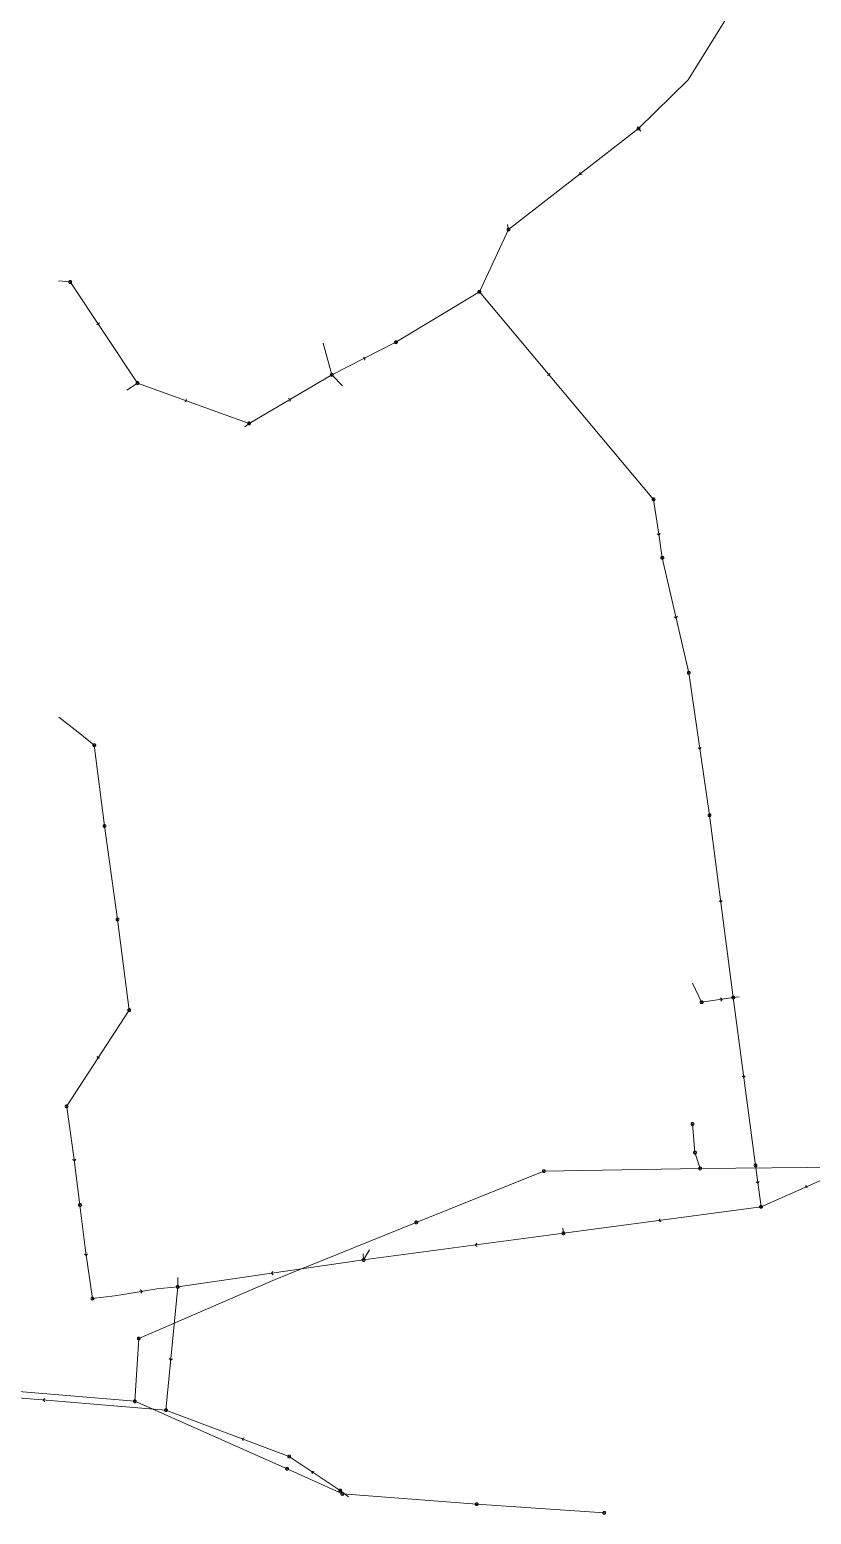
# Model space of a CAD drawing. Header units: metres. Extents: x 25504150 to 25508618, y 6694193 to 6702753.
# Drawn here: x 25507166 to 25507420.1, y 6698901.7 to 6699384.2 of the extents above; entities that cross this region are included whole.
import ezdxf

# ---------------------------------------------------------------- set-up
doc = ezdxf.new("R2010")
doc.units = ezdxf.units.M
for name, pattern in [('Paineviemariputket', [0]), ('Sewer_node', [0]), ('Viemariputket', [0]), ('Viemarivarusteet', [0])]:
    doc.linetypes.add(name, pattern=pattern)
for name, color, linetype, lineweight in [('Paineviemariputket', 7, 'Paineviemariputket', 0), ('Sewer_node', 7, 'Sewer_node', 0), ('Viemariputket', 7, 'Viemariputket', 0), ('Viemarivarusteet', 7, 'Viemarivarusteet', 0)]:
    doc.layers.add(name, color=color, linetype=linetype, lineweight=lineweight)

msp = doc.modelspace()

# ---------------------------------------------------------------- linework, layer by layer
at = {"layer": 'Paineviemariputket', "color": 1, "linetype": 'Continuous', "lineweight": 15}
msp.add_polyline3d([(25507363.88, 6699352.1, 48.2), (25507380, 6699367.97, 0), (25507402.26, 6699403.8, 0), (25507403.92, 6699433.16, 0), (25507397.81, 6699476.46, 0), (25507398.26, 6699480.4, 0), (25507389.92, 6699537.78, 0), (25507383.1, 6699572.03, 0), (25507397.74, 6699605.04, 0), (25507387.76, 6699652.3, 0), (25507392.82, 6699694.36, 0), (25507397.68, 6699734.84, 0), (25507402.36, 6699773.8, 0), (25507416.56, 6699787.21, 0), (25507502.89, 6699829.72, 0), (25507508.72, 6699877.76, 1.5)], dxfattribs=at)
at = {"layer": 'Sewer_node', "color": 46, "linetype": 'Continuous', "true_color": 0x7f5f00, "flags": 128}
for points, elevation in [([(25507364.34, 6699352.1), (25507364.33, 6699352.17), (25507364.32, 6699352.24), (25507364.29, 6699352.31), (25507364.25, 6699352.37), (25507364.21, 6699352.43), (25507364.15, 6699352.47), (25507364.09, 6699352.51), (25507364.02, 6699352.54), (25507363.95, 6699352.55), (25507363.88, 6699352.56), (25507363.81, 6699352.55), (25507363.74, 6699352.54), (25507363.67, 6699352.51), (25507363.61, 6699352.47), (25507363.55, 6699352.43), (25507363.51, 6699352.37), (25507363.47, 6699352.31), (25507363.44, 6699352.24), (25507363.43, 6699352.17), (25507363.42, 6699352.1), (25507363.43, 6699352.03), (25507363.44, 6699351.96), (25507363.47, 6699351.89), (25507363.51, 6699351.83), (25507363.55, 6699351.77), (25507363.61, 6699351.73), (25507363.67, 6699351.69), (25507363.74, 6699351.66), (25507363.81, 6699351.65), (25507363.88, 6699351.64), (25507363.95, 6699351.65), (25507364.02, 6699351.66), (25507364.09, 6699351.69), (25507364.15, 6699351.73), (25507364.21, 6699351.77), (25507364.25, 6699351.83), (25507364.29, 6699351.89), (25507364.32, 6699351.96), (25507364.33, 6699352.03)], 50.01), ([(25507322.07, 6699319.27), (25507322.06, 6699319.34), (25507322.05, 6699319.41), (25507322.02, 6699319.48), (25507321.98, 6699319.54), (25507321.94, 6699319.6), (25507321.88, 6699319.64), (25507321.82, 6699319.68), (25507321.75, 6699319.71), (25507321.68, 6699319.72), (25507321.61, 6699319.73), (25507321.54, 6699319.72), (25507321.47, 6699319.71), (25507321.4, 6699319.68), (25507321.34, 6699319.64), (25507321.28, 6699319.6), (25507321.24, 6699319.54), (25507321.2, 6699319.48), (25507321.17, 6699319.41), (25507321.16, 6699319.34), (25507321.15, 6699319.27), (25507321.16, 6699319.2), (25507321.17, 6699319.13), (25507321.2, 6699319.06), (25507321.24, 6699319), (25507321.28, 6699318.94), (25507321.34, 6699318.9), (25507321.4, 6699318.86), (25507321.47, 6699318.83), (25507321.54, 6699318.82), (25507321.61, 6699318.81), (25507321.68, 6699318.82), (25507321.75, 6699318.83), (25507321.82, 6699318.86), (25507321.88, 6699318.9), (25507321.94, 6699318.94), (25507321.98, 6699319), (25507322.02, 6699319.06), (25507322.05, 6699319.13), (25507322.06, 6699319.2)], 46.66), ([(25507179.61, 6699302.24), (25507179.6, 6699302.31), (25507179.59, 6699302.38), (25507179.56, 6699302.45), (25507179.52, 6699302.51), (25507179.48, 6699302.57), (25507179.42, 6699302.61), (25507179.36, 6699302.65), (25507179.29, 6699302.68), (25507179.22, 6699302.69), (25507179.15, 6699302.7), (25507179.08, 6699302.69), (25507179.01, 6699302.68), (25507178.94, 6699302.65), (25507178.88, 6699302.61), (25507178.82, 6699302.57), (25507178.78, 6699302.51), (25507178.74, 6699302.45), (25507178.71, 6699302.38), (25507178.7, 6699302.31), (25507178.69, 6699302.24), (25507178.7, 6699302.17), (25507178.71, 6699302.1), (25507178.74, 6699302.03), (25507178.78, 6699301.97), (25507178.82, 6699301.91), (25507178.88, 6699301.87), (25507178.94, 6699301.83), (25507179.01, 6699301.8), (25507179.08, 6699301.79), (25507179.15, 6699301.78), (25507179.22, 6699301.79), (25507179.29, 6699301.8), (25507179.36, 6699301.83), (25507179.42, 6699301.87), (25507179.48, 6699301.91), (25507179.52, 6699301.97), (25507179.56, 6699302.03), (25507179.59, 6699302.1), (25507179.6, 6699302.17)], 45.79), ([(25507312.61, 6699299.05), (25507312.6, 6699299.12), (25507312.59, 6699299.19), (25507312.56, 6699299.26), (25507312.52, 6699299.32), (25507312.48, 6699299.38), (25507312.42, 6699299.42), (25507312.36, 6699299.46), (25507312.29, 6699299.49), (25507312.22, 6699299.5), (25507312.15, 6699299.51), (25507312.08, 6699299.5), (25507312.01, 6699299.49), (25507311.94, 6699299.46), (25507311.88, 6699299.42), (25507311.82, 6699299.38), (25507311.78, 6699299.32), (25507311.74, 6699299.26), (25507311.71, 6699299.19), (25507311.7, 6699299.12), (25507311.69, 6699299.05), (25507311.7, 6699298.98), (25507311.71, 6699298.91), (25507311.74, 6699298.84), (25507311.78, 6699298.78), (25507311.82, 6699298.72), (25507311.88, 6699298.68), (25507311.94, 6699298.64), (25507312.01, 6699298.61), (25507312.08, 6699298.6), (25507312.15, 6699298.59), (25507312.22, 6699298.6), (25507312.29, 6699298.61), (25507312.36, 6699298.64), (25507312.42, 6699298.68), (25507312.48, 6699298.72), (25507312.52, 6699298.78), (25507312.56, 6699298.84), (25507312.59, 6699298.91), (25507312.6, 6699298.98)], 45.46), ([(25507285.5, 6699282.65), (25507285.49, 6699282.72), (25507285.48, 6699282.79), (25507285.45, 6699282.86), (25507285.41, 6699282.92), (25507285.37, 6699282.98), (25507285.31, 6699283.02), (25507285.25, 6699283.06), (25507285.18, 6699283.09), (25507285.11, 6699283.1), (25507285.04, 6699283.11), (25507284.97, 6699283.1), (25507284.9, 6699283.09), (25507284.83, 6699283.06), (25507284.77, 6699283.02), (25507284.71, 6699282.98), (25507284.67, 6699282.92), (25507284.63, 6699282.86), (25507284.6, 6699282.79), (25507284.59, 6699282.72), (25507284.58, 6699282.65), (25507284.59, 6699282.58), (25507284.6, 6699282.51), (25507284.63, 6699282.44), (25507284.67, 6699282.38), (25507284.71, 6699282.32), (25507284.77, 6699282.28), (25507284.83, 6699282.24), (25507284.9, 6699282.21), (25507284.97, 6699282.2), (25507285.04, 6699282.19), (25507285.11, 6699282.2), (25507285.18, 6699282.21), (25507285.25, 6699282.24), (25507285.31, 6699282.28), (25507285.37, 6699282.32), (25507285.41, 6699282.38), (25507285.45, 6699282.44), (25507285.48, 6699282.51), (25507285.49, 6699282.58)], 45.81), ([(25507201.5, 6699269.4), (25507201.49, 6699269.47), (25507201.48, 6699269.54), (25507201.45, 6699269.61), (25507201.41, 6699269.67), (25507201.37, 6699269.73), (25507201.31, 6699269.77), (25507201.25, 6699269.81), (25507201.18, 6699269.84), (25507201.11, 6699269.85), (25507201.04, 6699269.86), (25507200.97, 6699269.85), (25507200.9, 6699269.84), (25507200.83, 6699269.81), (25507200.77, 6699269.77), (25507200.71, 6699269.73), (25507200.67, 6699269.67), (25507200.63, 6699269.61), (25507200.6, 6699269.54), (25507200.59, 6699269.47), (25507200.58, 6699269.4), (25507200.59, 6699269.33), (25507200.6, 6699269.26), (25507200.63, 6699269.19), (25507200.67, 6699269.13), (25507200.71, 6699269.07), (25507200.77, 6699269.03), (25507200.83, 6699268.99), (25507200.9, 6699268.96), (25507200.97, 6699268.95), (25507201.04, 6699268.94), (25507201.11, 6699268.95), (25507201.18, 6699268.96), (25507201.25, 6699268.99), (25507201.31, 6699269.03), (25507201.37, 6699269.07), (25507201.41, 6699269.13), (25507201.45, 6699269.19), (25507201.48, 6699269.26), (25507201.49, 6699269.33)], 45.12), ([(25507264.65, 6699272.09), (25507264.64, 6699272.16), (25507264.63, 6699272.23), (25507264.6, 6699272.3), (25507264.56, 6699272.36), (25507264.52, 6699272.42), (25507264.46, 6699272.46), (25507264.4, 6699272.5), (25507264.33, 6699272.53), (25507264.26, 6699272.54), (25507264.19, 6699272.55), (25507264.12, 6699272.54), (25507264.05, 6699272.53), (25507263.98, 6699272.5), (25507263.92, 6699272.46), (25507263.86, 6699272.42), (25507263.82, 6699272.36), (25507263.78, 6699272.3), (25507263.75, 6699272.23), (25507263.74, 6699272.16), (25507263.73, 6699272.09), (25507263.74, 6699272.02), (25507263.75, 6699271.95), (25507263.78, 6699271.88), (25507263.82, 6699271.82), (25507263.86, 6699271.76), (25507263.92, 6699271.72), (25507263.98, 6699271.68), (25507264.05, 6699271.65), (25507264.12, 6699271.64), (25507264.19, 6699271.63), (25507264.26, 6699271.64), (25507264.33, 6699271.65), (25507264.4, 6699271.68), (25507264.46, 6699271.72), (25507264.52, 6699271.76), (25507264.56, 6699271.82), (25507264.6, 6699271.88), (25507264.63, 6699271.95), (25507264.64, 6699272.02)], 45.65), ([(25507237.78, 6699256.3), (25507237.77, 6699256.37), (25507237.76, 6699256.44), (25507237.73, 6699256.51), (25507237.69, 6699256.57), (25507237.65, 6699256.63), (25507237.59, 6699256.67), (25507237.53, 6699256.71), (25507237.46, 6699256.74), (25507237.39, 6699256.75), (25507237.32, 6699256.76), (25507237.25, 6699256.75), (25507237.18, 6699256.74), (25507237.11, 6699256.71), (25507237.05, 6699256.67), (25507236.99, 6699256.63), (25507236.95, 6699256.57), (25507236.91, 6699256.51), (25507236.88, 6699256.44), (25507236.87, 6699256.37), (25507236.86, 6699256.3), (25507236.87, 6699256.23), (25507236.88, 6699256.16), (25507236.91, 6699256.09), (25507236.95, 6699256.03), (25507236.99, 6699255.97), (25507237.05, 6699255.93), (25507237.11, 6699255.89), (25507237.18, 6699255.86), (25507237.25, 6699255.85), (25507237.32, 6699255.84), (25507237.39, 6699255.85), (25507237.46, 6699255.86), (25507237.53, 6699255.89), (25507237.59, 6699255.93), (25507237.65, 6699255.97), (25507237.69, 6699256.03), (25507237.73, 6699256.09), (25507237.76, 6699256.16), (25507237.77, 6699256.23)], 45.23), ([(25507380.69, 6699175.24), (25507380.68, 6699175.31), (25507380.67, 6699175.38), (25507380.64, 6699175.45), (25507380.6, 6699175.51), (25507380.56, 6699175.57), (25507380.5, 6699175.61), (25507380.44, 6699175.65), (25507380.37, 6699175.68), (25507380.3, 6699175.69), (25507380.23, 6699175.7), (25507380.16, 6699175.69), (25507380.09, 6699175.68), (25507380.02, 6699175.65), (25507379.96, 6699175.61), (25507379.9, 6699175.57), (25507379.86, 6699175.51), (25507379.82, 6699175.45), (25507379.79, 6699175.38), (25507379.78, 6699175.31), (25507379.77, 6699175.24), (25507379.78, 6699175.17), (25507379.79, 6699175.1), (25507379.82, 6699175.03), (25507379.86, 6699174.97), (25507379.9, 6699174.91), (25507379.96, 6699174.87), (25507380.02, 6699174.83), (25507380.09, 6699174.8), (25507380.16, 6699174.79), (25507380.23, 6699174.78), (25507380.3, 6699174.79), (25507380.37, 6699174.8), (25507380.44, 6699174.83), (25507380.5, 6699174.87), (25507380.56, 6699174.91), (25507380.6, 6699174.97), (25507380.64, 6699175.03), (25507380.67, 6699175.1), (25507380.68, 6699175.17)], 40.21), ([(25507187.44, 6699151.68), (25507187.43, 6699151.75), (25507187.42, 6699151.82), (25507187.39, 6699151.89), (25507187.35, 6699151.95), (25507187.31, 6699152.01), (25507187.25, 6699152.05), (25507187.19, 6699152.09), (25507187.12, 6699152.12), (25507187.05, 6699152.13), (25507186.98, 6699152.14), (25507186.91, 6699152.13), (25507186.84, 6699152.12), (25507186.77, 6699152.09), (25507186.71, 6699152.05), (25507186.65, 6699152.01), (25507186.61, 6699151.95), (25507186.57, 6699151.89), (25507186.54, 6699151.82), (25507186.53, 6699151.75), (25507186.52, 6699151.68), (25507186.53, 6699151.61), (25507186.54, 6699151.54), (25507186.57, 6699151.47), (25507186.61, 6699151.41), (25507186.65, 6699151.35), (25507186.71, 6699151.31), (25507186.77, 6699151.27), (25507186.84, 6699151.24), (25507186.91, 6699151.23), (25507186.98, 6699151.22), (25507187.05, 6699151.23), (25507187.12, 6699151.24), (25507187.19, 6699151.27), (25507187.25, 6699151.31), (25507187.31, 6699151.35), (25507187.35, 6699151.41), (25507187.39, 6699151.47), (25507187.42, 6699151.54), (25507187.43, 6699151.61)], 43.09), ([(25507190.75, 6699125.46), (25507190.74, 6699125.53), (25507190.73, 6699125.6), (25507190.7, 6699125.67), (25507190.66, 6699125.73), (25507190.62, 6699125.79), (25507190.56, 6699125.83), (25507190.5, 6699125.87), (25507190.43, 6699125.9), (25507190.36, 6699125.91), (25507190.29, 6699125.92), (25507190.22, 6699125.91), (25507190.15, 6699125.9), (25507190.08, 6699125.87), (25507190.02, 6699125.83), (25507189.96, 6699125.79), (25507189.92, 6699125.73), (25507189.88, 6699125.67), (25507189.85, 6699125.6), (25507189.84, 6699125.53), (25507189.83, 6699125.46), (25507189.84, 6699125.39), (25507189.85, 6699125.32), (25507189.88, 6699125.25), (25507189.92, 6699125.19), (25507189.96, 6699125.13), (25507190.02, 6699125.09), (25507190.08, 6699125.05), (25507190.15, 6699125.02), (25507190.22, 6699125.01), (25507190.29, 6699125), (25507190.36, 6699125.01), (25507190.43, 6699125.02), (25507190.5, 6699125.05), (25507190.56, 6699125.09), (25507190.62, 6699125.13), (25507190.66, 6699125.19), (25507190.7, 6699125.25), (25507190.73, 6699125.32), (25507190.74, 6699125.39)], 42.71), ([(25507387.44, 6699128.94), (25507387.43, 6699129.01), (25507387.42, 6699129.08), (25507387.39, 6699129.15), (25507387.35, 6699129.21), (25507387.31, 6699129.27), (25507387.25, 6699129.31), (25507387.19, 6699129.35), (25507387.12, 6699129.38), (25507387.05, 6699129.39), (25507386.98, 6699129.4), (25507386.91, 6699129.39), (25507386.84, 6699129.38), (25507386.77, 6699129.35), (25507386.71, 6699129.31), (25507386.65, 6699129.27), (25507386.61, 6699129.21), (25507386.57, 6699129.15), (25507386.54, 6699129.08), (25507386.53, 6699129.01), (25507386.52, 6699128.94), (25507386.53, 6699128.87), (25507386.54, 6699128.8), (25507386.57, 6699128.73), (25507386.61, 6699128.67), (25507386.65, 6699128.61), (25507386.71, 6699128.57), (25507386.77, 6699128.53), (25507386.84, 6699128.5), (25507386.91, 6699128.49), (25507386.98, 6699128.48), (25507387.05, 6699128.49), (25507387.12, 6699128.5), (25507387.19, 6699128.53), (25507387.25, 6699128.57), (25507387.31, 6699128.61), (25507387.35, 6699128.67), (25507387.39, 6699128.73), (25507387.42, 6699128.8), (25507387.43, 6699128.87)], 37.3), ([(25507194.96, 6699095.06), (25507194.95, 6699095.13), (25507194.94, 6699095.2), (25507194.91, 6699095.27), (25507194.87, 6699095.33), (25507194.83, 6699095.39), (25507194.77, 6699095.43), (25507194.71, 6699095.47), (25507194.64, 6699095.5), (25507194.57, 6699095.51), (25507194.5, 6699095.52), (25507194.43, 6699095.51), (25507194.36, 6699095.5), (25507194.29, 6699095.47), (25507194.23, 6699095.43), (25507194.17, 6699095.39), (25507194.13, 6699095.33), (25507194.09, 6699095.27), (25507194.06, 6699095.2), (25507194.05, 6699095.13), (25507194.04, 6699095.06), (25507194.05, 6699094.99), (25507194.06, 6699094.92), (25507194.09, 6699094.85), (25507194.13, 6699094.79), (25507194.17, 6699094.73), (25507194.23, 6699094.69), (25507194.29, 6699094.65), (25507194.36, 6699094.62), (25507194.43, 6699094.61), (25507194.5, 6699094.6), (25507194.57, 6699094.61), (25507194.64, 6699094.62), (25507194.71, 6699094.65), (25507194.77, 6699094.69), (25507194.83, 6699094.73), (25507194.87, 6699094.79), (25507194.91, 6699094.85), (25507194.94, 6699094.92), (25507194.95, 6699094.99)], 42.41), ([(25507395.18, 6699069.68), (25507395.17, 6699069.75), (25507395.16, 6699069.83), (25507395.13, 6699069.89), (25507395.09, 6699069.96), (25507395.04, 6699070.01), (25507394.99, 6699070.06), (25507394.92, 6699070.1), (25507394.86, 6699070.13), (25507394.78, 6699070.14), (25507394.71, 6699070.15), (25507394.64, 6699070.14), (25507394.56, 6699070.13), (25507394.5, 6699070.1), (25507394.43, 6699070.06), (25507394.38, 6699070.01), (25507394.33, 6699069.96), (25507394.29, 6699069.89), (25507394.26, 6699069.83), (25507394.25, 6699069.75), (25507394.24, 6699069.68), (25507394.25, 6699069.61), (25507394.26, 6699069.53), (25507394.29, 6699069.47), (25507394.33, 6699069.4), (25507394.38, 6699069.35), (25507394.43, 6699069.3), (25507394.5, 6699069.26), (25507394.56, 6699069.23), (25507394.64, 6699069.22), (25507394.71, 6699069.21), (25507394.78, 6699069.22), (25507394.86, 6699069.23), (25507394.92, 6699069.26), (25507394.99, 6699069.3), (25507395.04, 6699069.35), (25507395.09, 6699069.4), (25507395.13, 6699069.47), (25507395.16, 6699069.53), (25507395.17, 6699069.61)], 35.67), ([(25507198.81, 6699065.62), (25507198.8, 6699065.69), (25507198.79, 6699065.77), (25507198.76, 6699065.83), (25507198.72, 6699065.9), (25507198.67, 6699065.95), (25507198.62, 6699066), (25507198.55, 6699066.04), (25507198.49, 6699066.07), (25507198.41, 6699066.08), (25507198.34, 6699066.09), (25507198.27, 6699066.08), (25507198.19, 6699066.07), (25507198.13, 6699066.04), (25507198.06, 6699066), (25507198.01, 6699065.95), (25507197.96, 6699065.9), (25507197.92, 6699065.83), (25507197.89, 6699065.77), (25507197.88, 6699065.69), (25507197.87, 6699065.62), (25507197.88, 6699065.55), (25507197.89, 6699065.47), (25507197.92, 6699065.41), (25507197.96, 6699065.34), (25507198.01, 6699065.29), (25507198.06, 6699065.24), (25507198.13, 6699065.2), (25507198.19, 6699065.17), (25507198.27, 6699065.16), (25507198.34, 6699065.15), (25507198.41, 6699065.16), (25507198.49, 6699065.17), (25507198.55, 6699065.2), (25507198.62, 6699065.24), (25507198.67, 6699065.29), (25507198.72, 6699065.34), (25507198.76, 6699065.41), (25507198.79, 6699065.47), (25507198.8, 6699065.55)], 40.49), ([(25507178.42, 6699034.32), (25507178.41, 6699034.39), (25507178.4, 6699034.46), (25507178.37, 6699034.53), (25507178.33, 6699034.59), (25507178.29, 6699034.65), (25507178.23, 6699034.69), (25507178.17, 6699034.73), (25507178.1, 6699034.76), (25507178.03, 6699034.77), (25507177.96, 6699034.78), (25507177.89, 6699034.77), (25507177.82, 6699034.76), (25507177.75, 6699034.73), (25507177.69, 6699034.69), (25507177.63, 6699034.65), (25507177.59, 6699034.59), (25507177.55, 6699034.53), (25507177.52, 6699034.46), (25507177.51, 6699034.39), (25507177.5, 6699034.32), (25507177.51, 6699034.25), (25507177.52, 6699034.18), (25507177.55, 6699034.11), (25507177.59, 6699034.05), (25507177.63, 6699033.99), (25507177.69, 6699033.95), (25507177.75, 6699033.91), (25507177.82, 6699033.88), (25507177.89, 6699033.87), (25507177.96, 6699033.86), (25507178.03, 6699033.87), (25507178.1, 6699033.88), (25507178.17, 6699033.91), (25507178.23, 6699033.95), (25507178.29, 6699033.99), (25507178.33, 6699034.05), (25507178.37, 6699034.11), (25507178.4, 6699034.18), (25507178.41, 6699034.25)], 37.32), ([(25507402.4, 6699015.14), (25507402.39, 6699015.21), (25507402.38, 6699015.29), (25507402.35, 6699015.35), (25507402.31, 6699015.42), (25507402.26, 6699015.47), (25507402.21, 6699015.52), (25507402.14, 6699015.56), (25507402.08, 6699015.59), (25507402, 6699015.6), (25507401.93, 6699015.61), (25507401.86, 6699015.6), (25507401.78, 6699015.59), (25507401.72, 6699015.56), (25507401.65, 6699015.52), (25507401.6, 6699015.47), (25507401.55, 6699015.42), (25507401.51, 6699015.35), (25507401.48, 6699015.29), (25507401.47, 6699015.21), (25507401.46, 6699015.14), (25507401.47, 6699015.07), (25507401.48, 6699014.99), (25507401.51, 6699014.93), (25507401.55, 6699014.86), (25507401.6, 6699014.81), (25507401.65, 6699014.76), (25507401.72, 6699014.72), (25507401.78, 6699014.69), (25507401.86, 6699014.68), (25507401.93, 6699014.67), (25507402, 6699014.68), (25507402.08, 6699014.69), (25507402.14, 6699014.72), (25507402.21, 6699014.76), (25507402.26, 6699014.81), (25507402.31, 6699014.86), (25507402.35, 6699014.93), (25507402.38, 6699014.99), (25507402.39, 6699015.07)], 35.04), ([(25507182.79, 6699002.25), (25507182.78, 6699002.32), (25507182.77, 6699002.39), (25507182.74, 6699002.46), (25507182.7, 6699002.52), (25507182.66, 6699002.58), (25507182.6, 6699002.62), (25507182.54, 6699002.66), (25507182.47, 6699002.69), (25507182.4, 6699002.7), (25507182.33, 6699002.71), (25507182.26, 6699002.7), (25507182.19, 6699002.69), (25507182.12, 6699002.66), (25507182.06, 6699002.62), (25507182, 6699002.58), (25507181.96, 6699002.52), (25507181.92, 6699002.46), (25507181.89, 6699002.39), (25507181.88, 6699002.32), (25507181.87, 6699002.25), (25507181.88, 6699002.18), (25507181.89, 6699002.11), (25507181.92, 6699002.04), (25507181.96, 6699001.98), (25507182, 6699001.92), (25507182.06, 6699001.88), (25507182.12, 6699001.84), (25507182.19, 6699001.81), (25507182.26, 6699001.8), (25507182.33, 6699001.79), (25507182.4, 6699001.8), (25507182.47, 6699001.81), (25507182.54, 6699001.84), (25507182.6, 6699001.88), (25507182.66, 6699001.92), (25507182.7, 6699001.98), (25507182.74, 6699002.04), (25507182.77, 6699002.11), (25507182.78, 6699002.18)], 34.92), ([(25507404.17, 6699001.66), (25507404.16, 6699001.73), (25507404.15, 6699001.8), (25507404.12, 6699001.87), (25507404.08, 6699001.93), (25507404.04, 6699001.99), (25507403.98, 6699002.03), (25507403.92, 6699002.07), (25507403.85, 6699002.1), (25507403.78, 6699002.11), (25507403.71, 6699002.12), (25507403.64, 6699002.11), (25507403.57, 6699002.1), (25507403.5, 6699002.07), (25507403.44, 6699002.03), (25507403.38, 6699001.99), (25507403.34, 6699001.93), (25507403.3, 6699001.87), (25507403.27, 6699001.8), (25507403.26, 6699001.73), (25507403.25, 6699001.66), (25507403.26, 6699001.59), (25507403.27, 6699001.52), (25507403.3, 6699001.45), (25507403.34, 6699001.39), (25507403.38, 6699001.33), (25507403.44, 6699001.29), (25507403.5, 6699001.25), (25507403.57, 6699001.22), (25507403.64, 6699001.21), (25507403.71, 6699001.2), (25507403.78, 6699001.21), (25507403.85, 6699001.22), (25507403.92, 6699001.25), (25507403.98, 6699001.29), (25507404.04, 6699001.33), (25507404.08, 6699001.39), (25507404.12, 6699001.45), (25507404.15, 6699001.52), (25507404.16, 6699001.59)], 35.29), ([(25507339.94, 6698993.06), (25507339.93, 6698993.13), (25507339.92, 6698993.2), (25507339.89, 6698993.27), (25507339.85, 6698993.33), (25507339.81, 6698993.39), (25507339.75, 6698993.43), (25507339.69, 6698993.47), (25507339.62, 6698993.5), (25507339.55, 6698993.51), (25507339.48, 6698993.52), (25507339.41, 6698993.51), (25507339.34, 6698993.5), (25507339.27, 6698993.47), (25507339.21, 6698993.43), (25507339.15, 6698993.39), (25507339.11, 6698993.33), (25507339.07, 6698993.27), (25507339.04, 6698993.2), (25507339.03, 6698993.13), (25507339.02, 6698993.06), (25507339.03, 6698992.99), (25507339.04, 6698992.92), (25507339.07, 6698992.85), (25507339.11, 6698992.79), (25507339.15, 6698992.73), (25507339.21, 6698992.69), (25507339.27, 6698992.65), (25507339.34, 6698992.62), (25507339.41, 6698992.61), (25507339.48, 6698992.6), (25507339.55, 6698992.61), (25507339.62, 6698992.62), (25507339.69, 6698992.65), (25507339.75, 6698992.69), (25507339.81, 6698992.73), (25507339.85, 6698992.79), (25507339.89, 6698992.85), (25507339.92, 6698992.92), (25507339.93, 6698992.99)], 35.01), ([(25507275.01, 6698984.4), (25507275, 6698984.47), (25507274.99, 6698984.55), (25507274.96, 6698984.61), (25507274.92, 6698984.68), (25507274.87, 6698984.73), (25507274.82, 6698984.78), (25507274.75, 6698984.82), (25507274.69, 6698984.85), (25507274.61, 6698984.86), (25507274.54, 6698984.87), (25507274.47, 6698984.86), (25507274.39, 6698984.85), (25507274.33, 6698984.82), (25507274.26, 6698984.78), (25507274.21, 6698984.73), (25507274.16, 6698984.68), (25507274.12, 6698984.61), (25507274.09, 6698984.55), (25507274.08, 6698984.47), (25507274.07, 6698984.4), (25507274.08, 6698984.33), (25507274.09, 6698984.25), (25507274.12, 6698984.19), (25507274.16, 6698984.12), (25507274.21, 6698984.07), (25507274.26, 6698984.02), (25507274.33, 6698983.98), (25507274.39, 6698983.95), (25507274.47, 6698983.94), (25507274.54, 6698983.93), (25507274.61, 6698983.94), (25507274.69, 6698983.95), (25507274.75, 6698983.98), (25507274.82, 6698984.02), (25507274.87, 6698984.07), (25507274.92, 6698984.12), (25507274.96, 6698984.19), (25507274.99, 6698984.25), (25507275, 6698984.33)], 34.58), ([(25507214.55, 6698975.65), (25507214.54, 6698975.72), (25507214.53, 6698975.79), (25507214.5, 6698975.86), (25507214.46, 6698975.92), (25507214.42, 6698975.98), (25507214.36, 6698976.02), (25507214.3, 6698976.06), (25507214.23, 6698976.09), (25507214.16, 6698976.1), (25507214.09, 6698976.11), (25507214.02, 6698976.1), (25507213.95, 6698976.09), (25507213.88, 6698976.06), (25507213.82, 6698976.02), (25507213.76, 6698975.98), (25507213.72, 6698975.92), (25507213.68, 6698975.86), (25507213.65, 6698975.79), (25507213.64, 6698975.72), (25507213.63, 6698975.65), (25507213.64, 6698975.58), (25507213.65, 6698975.51), (25507213.68, 6698975.44), (25507213.72, 6698975.38), (25507213.76, 6698975.32), (25507213.82, 6698975.28), (25507213.88, 6698975.24), (25507213.95, 6698975.21), (25507214.02, 6698975.2), (25507214.09, 6698975.19), (25507214.16, 6698975.2), (25507214.23, 6698975.21), (25507214.3, 6698975.24), (25507214.36, 6698975.28), (25507214.42, 6698975.32), (25507214.46, 6698975.38), (25507214.5, 6698975.44), (25507214.53, 6698975.51), (25507214.54, 6698975.58)], 34.82), ([(25507186.86, 6698971.84), (25507186.85, 6698971.91), (25507186.84, 6698971.98), (25507186.81, 6698972.05), (25507186.77, 6698972.11), (25507186.73, 6698972.17), (25507186.67, 6698972.21), (25507186.61, 6698972.25), (25507186.54, 6698972.28), (25507186.47, 6698972.29), (25507186.4, 6698972.3), (25507186.33, 6698972.29), (25507186.26, 6698972.28), (25507186.19, 6698972.25), (25507186.13, 6698972.21), (25507186.07, 6698972.17), (25507186.03, 6698972.11), (25507185.99, 6698972.05), (25507185.96, 6698971.98), (25507185.95, 6698971.91), (25507185.94, 6698971.84), (25507185.95, 6698971.77), (25507185.96, 6698971.7), (25507185.99, 6698971.63), (25507186.03, 6698971.57), (25507186.07, 6698971.51), (25507186.13, 6698971.47), (25507186.19, 6698971.43), (25507186.26, 6698971.4), (25507186.33, 6698971.39), (25507186.4, 6698971.38), (25507186.47, 6698971.39), (25507186.54, 6698971.4), (25507186.61, 6698971.43), (25507186.67, 6698971.47), (25507186.73, 6698971.51), (25507186.77, 6698971.57), (25507186.81, 6698971.63), (25507186.84, 6698971.7), (25507186.85, 6698971.77)], 34.67), ([(25507210.74, 6698935.59), (25507210.73, 6698935.66), (25507210.72, 6698935.73), (25507210.69, 6698935.8), (25507210.65, 6698935.86), (25507210.61, 6698935.92), (25507210.55, 6698935.96), (25507210.49, 6698936), (25507210.42, 6698936.03), (25507210.35, 6698936.04), (25507210.28, 6698936.05), (25507210.21, 6698936.04), (25507210.14, 6698936.03), (25507210.07, 6698936), (25507210.01, 6698935.96), (25507209.95, 6698935.92), (25507209.91, 6698935.86), (25507209.87, 6698935.8), (25507209.84, 6698935.73), (25507209.83, 6698935.66), (25507209.82, 6698935.59), (25507209.83, 6698935.52), (25507209.84, 6698935.45), (25507209.87, 6698935.38), (25507209.91, 6698935.32), (25507209.95, 6698935.26), (25507210.01, 6698935.22), (25507210.07, 6698935.18), (25507210.14, 6698935.15), (25507210.21, 6698935.14), (25507210.28, 6698935.13), (25507210.35, 6698935.14), (25507210.42, 6698935.15), (25507210.49, 6698935.18), (25507210.55, 6698935.22), (25507210.61, 6698935.26), (25507210.65, 6698935.32), (25507210.69, 6698935.38), (25507210.72, 6698935.45), (25507210.73, 6698935.52)], 36.5), ([(25507250.8, 6698920.52), (25507250.79, 6698920.59), (25507250.78, 6698920.66), (25507250.75, 6698920.73), (25507250.71, 6698920.79), (25507250.67, 6698920.85), (25507250.61, 6698920.89), (25507250.55, 6698920.93), (25507250.48, 6698920.96), (25507250.41, 6698920.97), (25507250.34, 6698920.98), (25507250.27, 6698920.97), (25507250.2, 6698920.96), (25507250.13, 6698920.93), (25507250.07, 6698920.89), (25507250.01, 6698920.85), (25507249.97, 6698920.79), (25507249.93, 6698920.73), (25507249.9, 6698920.66), (25507249.89, 6698920.59), (25507249.88, 6698920.52), (25507249.89, 6698920.45), (25507249.9, 6698920.38), (25507249.93, 6698920.31), (25507249.97, 6698920.25), (25507250.01, 6698920.19), (25507250.07, 6698920.15), (25507250.13, 6698920.11), (25507250.2, 6698920.08), (25507250.27, 6698920.07), (25507250.34, 6698920.06), (25507250.41, 6698920.07), (25507250.48, 6698920.08), (25507250.55, 6698920.11), (25507250.61, 6698920.15), (25507250.67, 6698920.19), (25507250.71, 6698920.25), (25507250.75, 6698920.31), (25507250.78, 6698920.38), (25507250.79, 6698920.45)], 36.86), ([(25507267.4, 6698909.48), (25507267.39, 6698909.55), (25507267.38, 6698909.62), (25507267.35, 6698909.69), (25507267.31, 6698909.75), (25507267.27, 6698909.81), (25507267.21, 6698909.85), (25507267.15, 6698909.89), (25507267.08, 6698909.92), (25507267.01, 6698909.93), (25507266.94, 6698909.94), (25507266.87, 6698909.93), (25507266.8, 6698909.92), (25507266.73, 6698909.89), (25507266.67, 6698909.85), (25507266.61, 6698909.81), (25507266.57, 6698909.75), (25507266.53, 6698909.69), (25507266.5, 6698909.62), (25507266.49, 6698909.55), (25507266.48, 6698909.48), (25507266.49, 6698909.41), (25507266.5, 6698909.34), (25507266.53, 6698909.27), (25507266.57, 6698909.21), (25507266.61, 6698909.15), (25507266.67, 6698909.11), (25507266.73, 6698909.07), (25507266.8, 6698909.04), (25507266.87, 6698909.03), (25507266.94, 6698909.02), (25507267.01, 6698909.03), (25507267.08, 6698909.04), (25507267.15, 6698909.07), (25507267.21, 6698909.11), (25507267.27, 6698909.15), (25507267.31, 6698909.21), (25507267.35, 6698909.27), (25507267.38, 6698909.34), (25507267.39, 6698909.41)], 37.25)]:
    msp.add_lwpolyline(points, close=True, dxfattribs=dict(at, elevation=elevation))
for points in [[(25507344.86, 6699337.93), (25507344.79, 6699337.18), (25507345.53, 6699337.1)], [(25507187.69, 6699288.48), (25507188.43, 6699288.35), (25507188.56, 6699289.08)], [(25507274.84, 6699276.88), (25507275.05, 6699277.6), (25507274.35, 6699277.81)], [(25507334.2, 6699271.95), (25507334.95, 6699271.9), (25507335.01, 6699272.63)], [(25507216.38, 6699263.28), (25507217.05, 6699263.62), (25507216.73, 6699264.28)], [(25507250.54, 6699263.44), (25507250.71, 6699264.17), (25507249.99, 6699264.34)], [(25507369.92, 6699220.37), (25507370.54, 6699219.94), (25507370.97, 6699220.54)], [(25507375.49, 6699193.39), (25507376.14, 6699193.01), (25507376.52, 6699193.64)], [(25507383.24, 6699150.79), (25507383.86, 6699150.36), (25507384.29, 6699150.96)], [(25507390.06, 6699101.13), (25507390.67, 6699100.68), (25507391.11, 6699101.27)], [(25507390.63, 6699068.53), (25507391.07, 6699069.14), (25507390.47, 6699069.58)], [(25507187.92, 6699050.61), (25507188.09, 6699049.88), (25507188.82, 6699050.04)], [(25507397.56, 6699044.11), (25507398.16, 6699043.66), (25507398.61, 6699044.25)], [(25507179.92, 6699017.03), (25507180.52, 6699016.58), (25507180.97, 6699017.17)], [(25507402.1, 6699009.78), (25507402.7, 6699009.33), (25507403.15, 6699009.92)], [(25507418.41, 6699008.76), (25507418.15, 6699008.06), (25507418.84, 6699007.79)], [(25507370.98, 6698997.82), (25507370.53, 6698997.22), (25507371.12, 6698996.77)], [(25507311.33, 6698989.86), (25507310.89, 6698989.25), (25507311.49, 6698988.81)], [(25507183.74, 6698986.25), (25507184.35, 6698985.82), (25507184.79, 6698986.42)], [(25507244.98, 6698980.67), (25507244.55, 6698980.06), (25507245.15, 6698979.62)], [(25507202.11, 6698973.6), (25507202.53, 6698974.22), (25507201.93, 6698974.64)], [(25507211.33, 6698952.37), (25507211.82, 6698951.81), (25507212.39, 6698952.29)], [(25507170.94, 6698939.4), (25507170.38, 6698938.9), (25507170.87, 6698938.34)], [(25507235.69, 6698926.61), (25507235.01, 6698926.29), (25507235.32, 6698925.62)], [(25507258.42, 6698915.8), (25507257.69, 6698915.63), (25507257.84, 6698914.91)]]:
    msp.add_lwpolyline(points, dxfattribs=at)
for points in [[(25507369.26, 6699231.59), (25507369.25, 6699231.66), (25507369.24, 6699231.73), (25507369.21, 6699231.8), (25507369.17, 6699231.86), (25507369.13, 6699231.92), (25507369.07, 6699231.96), (25507369.01, 6699232), (25507368.94, 6699232.03), (25507368.87, 6699232.04), (25507368.8, 6699232.05), (25507368.73, 6699232.04), (25507368.66, 6699232.03), (25507368.59, 6699232), (25507368.53, 6699231.96), (25507368.47, 6699231.92), (25507368.43, 6699231.86), (25507368.39, 6699231.8), (25507368.36, 6699231.73), (25507368.35, 6699231.66), (25507368.34, 6699231.59), (25507368.35, 6699231.52), (25507368.36, 6699231.45), (25507368.39, 6699231.38), (25507368.43, 6699231.32), (25507368.47, 6699231.26), (25507368.53, 6699231.22), (25507368.59, 6699231.18), (25507368.66, 6699231.15), (25507368.73, 6699231.14), (25507368.8, 6699231.13), (25507368.87, 6699231.14), (25507368.94, 6699231.15), (25507369.01, 6699231.18), (25507369.07, 6699231.22), (25507369.13, 6699231.26), (25507369.17, 6699231.32), (25507369.21, 6699231.38), (25507369.24, 6699231.45), (25507369.25, 6699231.52)], [(25507372.09, 6699212.61), (25507372.08, 6699212.68), (25507372.07, 6699212.75), (25507372.04, 6699212.82), (25507372, 6699212.88), (25507371.96, 6699212.94), (25507371.9, 6699212.98), (25507371.84, 6699213.02), (25507371.77, 6699213.05), (25507371.7, 6699213.06), (25507371.63, 6699213.07), (25507371.56, 6699213.06), (25507371.49, 6699213.05), (25507371.42, 6699213.02), (25507371.36, 6699212.98), (25507371.3, 6699212.94), (25507371.26, 6699212.88), (25507371.22, 6699212.82), (25507371.19, 6699212.75), (25507371.18, 6699212.68), (25507371.17, 6699212.61), (25507371.18, 6699212.54), (25507371.19, 6699212.47), (25507371.22, 6699212.4), (25507371.26, 6699212.34), (25507371.3, 6699212.28), (25507371.36, 6699212.24), (25507371.42, 6699212.2), (25507371.49, 6699212.17), (25507371.56, 6699212.16), (25507371.63, 6699212.15), (25507371.7, 6699212.16), (25507371.77, 6699212.17), (25507371.84, 6699212.2), (25507371.9, 6699212.24), (25507371.96, 6699212.28), (25507372, 6699212.34), (25507372.04, 6699212.4), (25507372.07, 6699212.47), (25507372.08, 6699212.54)], [(25507384.88, 6699068.16), (25507384.87, 6699068.23), (25507384.86, 6699068.3), (25507384.83, 6699068.37), (25507384.79, 6699068.43), (25507384.75, 6699068.49), (25507384.69, 6699068.53), (25507384.63, 6699068.57), (25507384.56, 6699068.6), (25507384.49, 6699068.61), (25507384.42, 6699068.62), (25507384.35, 6699068.61), (25507384.28, 6699068.6), (25507384.21, 6699068.57), (25507384.15, 6699068.53), (25507384.09, 6699068.49), (25507384.05, 6699068.43), (25507384.01, 6699068.37), (25507383.98, 6699068.3), (25507383.97, 6699068.23), (25507383.96, 6699068.16), (25507383.97, 6699068.09), (25507383.98, 6699068.02), (25507384.01, 6699067.95), (25507384.05, 6699067.89), (25507384.09, 6699067.83), (25507384.15, 6699067.79), (25507384.21, 6699067.75), (25507384.28, 6699067.72), (25507384.35, 6699067.71), (25507384.42, 6699067.7), (25507384.49, 6699067.71), (25507384.56, 6699067.72), (25507384.63, 6699067.75), (25507384.69, 6699067.79), (25507384.75, 6699067.83), (25507384.79, 6699067.89), (25507384.83, 6699067.95), (25507384.86, 6699068.02), (25507384.87, 6699068.09)]]:
    msp.add_lwpolyline(points, close=True, dxfattribs=at)
at = {"layer": 'Sewer_node', "color": 252, "linetype": 'Continuous', "lineweight": 9, "true_color": 0x848484, "flags": 128}
for points, elevation in [([(25507381.91, 6699028.59), (25507381.9, 6699028.66), (25507381.89, 6699028.74), (25507381.86, 6699028.8), (25507381.82, 6699028.87), (25507381.77, 6699028.92), (25507381.72, 6699028.97), (25507381.65, 6699029.01), (25507381.59, 6699029.04), (25507381.51, 6699029.05), (25507381.44, 6699029.06), (25507381.37, 6699029.05), (25507381.29, 6699029.04), (25507381.23, 6699029.01), (25507381.16, 6699028.97), (25507381.11, 6699028.92), (25507381.06, 6699028.87), (25507381.02, 6699028.8), (25507380.99, 6699028.74), (25507380.98, 6699028.66), (25507380.97, 6699028.59), (25507380.98, 6699028.52), (25507380.99, 6699028.44), (25507381.02, 6699028.38), (25507381.06, 6699028.31), (25507381.11, 6699028.26), (25507381.16, 6699028.21), (25507381.23, 6699028.17), (25507381.29, 6699028.14), (25507381.37, 6699028.13), (25507381.44, 6699028.12), (25507381.51, 6699028.13), (25507381.59, 6699028.14), (25507381.65, 6699028.17), (25507381.72, 6699028.21), (25507381.77, 6699028.26), (25507381.82, 6699028.31), (25507381.86, 6699028.38), (25507381.89, 6699028.44), (25507381.9, 6699028.52)], 34.92), ([(25507382.72, 6699019.28), (25507382.71, 6699019.35), (25507382.7, 6699019.43), (25507382.67, 6699019.49), (25507382.63, 6699019.56), (25507382.58, 6699019.61), (25507382.53, 6699019.66), (25507382.46, 6699019.7), (25507382.4, 6699019.73), (25507382.32, 6699019.74), (25507382.25, 6699019.75), (25507382.18, 6699019.74), (25507382.1, 6699019.73), (25507382.04, 6699019.7), (25507381.97, 6699019.66), (25507381.92, 6699019.61), (25507381.87, 6699019.56), (25507381.83, 6699019.49), (25507381.8, 6699019.43), (25507381.79, 6699019.35), (25507381.78, 6699019.28), (25507381.79, 6699019.21), (25507381.8, 6699019.13), (25507381.83, 6699019.07), (25507381.87, 6699019), (25507381.92, 6699018.95), (25507381.97, 6699018.9), (25507382.04, 6699018.86), (25507382.1, 6699018.83), (25507382.18, 6699018.82), (25507382.25, 6699018.81), (25507382.32, 6699018.82), (25507382.4, 6699018.83), (25507382.46, 6699018.86), (25507382.53, 6699018.9), (25507382.58, 6699018.95), (25507382.63, 6699019), (25507382.67, 6699019.07), (25507382.7, 6699019.13), (25507382.71, 6699019.21)], 34.75), ([(25507333.58, 6699013.27), (25507333.57, 6699013.34), (25507333.56, 6699013.41), (25507333.53, 6699013.48), (25507333.49, 6699013.54), (25507333.45, 6699013.6), (25507333.39, 6699013.64), (25507333.33, 6699013.68), (25507333.26, 6699013.71), (25507333.19, 6699013.72), (25507333.12, 6699013.73), (25507333.05, 6699013.72), (25507332.98, 6699013.71), (25507332.91, 6699013.68), (25507332.85, 6699013.64), (25507332.79, 6699013.6), (25507332.75, 6699013.54), (25507332.71, 6699013.48), (25507332.68, 6699013.41), (25507332.67, 6699013.34), (25507332.66, 6699013.27), (25507332.67, 6699013.2), (25507332.68, 6699013.13), (25507332.71, 6699013.06), (25507332.75, 6699013), (25507332.79, 6699012.94), (25507332.85, 6699012.9), (25507332.91, 6699012.86), (25507332.98, 6699012.83), (25507333.05, 6699012.82), (25507333.12, 6699012.81), (25507333.19, 6699012.82), (25507333.26, 6699012.83), (25507333.33, 6699012.86), (25507333.39, 6699012.9), (25507333.45, 6699012.94), (25507333.49, 6699013), (25507333.53, 6699013.06), (25507333.56, 6699013.13), (25507333.57, 6699013.2)], 34.45), ([(25507384.38, 6699014.14), (25507384.37, 6699014.21), (25507384.36, 6699014.28), (25507384.33, 6699014.35), (25507384.29, 6699014.41), (25507384.25, 6699014.47), (25507384.19, 6699014.51), (25507384.13, 6699014.55), (25507384.06, 6699014.58), (25507383.99, 6699014.59), (25507383.92, 6699014.6), (25507383.85, 6699014.59), (25507383.78, 6699014.58), (25507383.71, 6699014.55), (25507383.65, 6699014.51), (25507383.59, 6699014.47), (25507383.55, 6699014.41), (25507383.51, 6699014.35), (25507383.48, 6699014.28), (25507383.47, 6699014.21), (25507383.46, 6699014.14), (25507383.47, 6699014.07), (25507383.48, 6699014), (25507383.51, 6699013.93), (25507383.55, 6699013.87), (25507383.59, 6699013.81), (25507383.65, 6699013.77), (25507383.71, 6699013.73), (25507383.78, 6699013.7), (25507383.85, 6699013.69), (25507383.92, 6699013.68), (25507383.99, 6699013.69), (25507384.06, 6699013.7), (25507384.13, 6699013.73), (25507384.19, 6699013.77), (25507384.25, 6699013.81), (25507384.29, 6699013.87), (25507384.33, 6699013.93), (25507384.36, 6699014), (25507384.37, 6699014.07)], 34.44), ([(25507292.11, 6698996.62), (25507292.1, 6698996.69), (25507292.09, 6698996.77), (25507292.06, 6698996.83), (25507292.02, 6698996.9), (25507291.97, 6698996.95), (25507291.92, 6698997), (25507291.85, 6698997.04), (25507291.79, 6698997.07), (25507291.71, 6698997.08), (25507291.64, 6698997.09), (25507291.57, 6698997.08), (25507291.49, 6698997.07), (25507291.43, 6698997.04), (25507291.36, 6698997), (25507291.31, 6698996.95), (25507291.26, 6698996.9), (25507291.22, 6698996.83), (25507291.19, 6698996.77), (25507291.18, 6698996.69), (25507291.17, 6698996.62), (25507291.18, 6698996.55), (25507291.19, 6698996.47), (25507291.22, 6698996.41), (25507291.26, 6698996.34), (25507291.31, 6698996.29), (25507291.36, 6698996.24), (25507291.43, 6698996.2), (25507291.49, 6698996.17), (25507291.57, 6698996.16), (25507291.64, 6698996.15), (25507291.71, 6698996.16), (25507291.79, 6698996.17), (25507291.85, 6698996.2), (25507291.92, 6698996.24), (25507291.97, 6698996.29), (25507292.02, 6698996.34), (25507292.06, 6698996.41), (25507292.09, 6698996.47), (25507292.1, 6698996.55)], 34.23), ([(25507268.08, 6698908.37), (25507268.07, 6698908.44), (25507268.06, 6698908.52), (25507268.03, 6698908.58), (25507267.99, 6698908.65), (25507267.94, 6698908.7), (25507267.89, 6698908.75), (25507267.82, 6698908.79), (25507267.76, 6698908.82), (25507267.68, 6698908.83), (25507267.61, 6698908.84), (25507267.54, 6698908.83), (25507267.46, 6698908.82), (25507267.4, 6698908.79), (25507267.33, 6698908.75), (25507267.28, 6698908.7), (25507267.23, 6698908.65), (25507267.19, 6698908.58), (25507267.16, 6698908.52), (25507267.15, 6698908.44), (25507267.14, 6698908.37), (25507267.15, 6698908.3), (25507267.16, 6698908.22), (25507267.19, 6698908.16), (25507267.23, 6698908.09), (25507267.28, 6698908.04), (25507267.33, 6698907.99), (25507267.4, 6698907.95), (25507267.46, 6698907.92), (25507267.54, 6698907.91), (25507267.61, 6698907.9), (25507267.68, 6698907.91), (25507267.76, 6698907.92), (25507267.82, 6698907.95), (25507267.89, 6698907.99), (25507267.94, 6698908.04), (25507267.99, 6698908.09), (25507268.03, 6698908.16), (25507268.06, 6698908.22), (25507268.07, 6698908.3)], 36.97)]:
    msp.add_lwpolyline(points, close=True, dxfattribs=dict(at, elevation=elevation))
for points in [[(25507201.9, 6698958.88), (25507201.89, 6698958.95), (25507201.88, 6698959.02), (25507201.85, 6698959.09), (25507201.81, 6698959.15), (25507201.77, 6698959.21), (25507201.71, 6698959.25), (25507201.65, 6698959.29), (25507201.58, 6698959.32), (25507201.51, 6698959.33), (25507201.44, 6698959.34), (25507201.37, 6698959.33), (25507201.3, 6698959.32), (25507201.23, 6698959.29), (25507201.17, 6698959.25), (25507201.11, 6698959.21), (25507201.07, 6698959.15), (25507201.03, 6698959.09), (25507201, 6698959.02), (25507200.99, 6698958.95), (25507200.98, 6698958.88), (25507200.99, 6698958.81), (25507201, 6698958.74), (25507201.03, 6698958.67), (25507201.07, 6698958.61), (25507201.11, 6698958.55), (25507201.17, 6698958.51), (25507201.23, 6698958.47), (25507201.3, 6698958.44), (25507201.37, 6698958.43), (25507201.44, 6698958.42), (25507201.51, 6698958.43), (25507201.58, 6698958.44), (25507201.65, 6698958.47), (25507201.71, 6698958.51), (25507201.77, 6698958.55), (25507201.81, 6698958.61), (25507201.85, 6698958.67), (25507201.88, 6698958.74), (25507201.89, 6698958.81)], [(25507200.61, 6698938.46), (25507200.6, 6698938.53), (25507200.59, 6698938.6), (25507200.56, 6698938.67), (25507200.52, 6698938.73), (25507200.48, 6698938.79), (25507200.42, 6698938.83), (25507200.36, 6698938.87), (25507200.29, 6698938.9), (25507200.22, 6698938.91), (25507200.15, 6698938.92), (25507200.08, 6698938.91), (25507200.01, 6698938.9), (25507199.94, 6698938.87), (25507199.88, 6698938.83), (25507199.82, 6698938.79), (25507199.78, 6698938.73), (25507199.74, 6698938.67), (25507199.71, 6698938.6), (25507199.7, 6698938.53), (25507199.69, 6698938.46), (25507199.7, 6698938.39), (25507199.71, 6698938.32), (25507199.74, 6698938.25), (25507199.78, 6698938.19), (25507199.82, 6698938.13), (25507199.88, 6698938.09), (25507199.94, 6698938.05), (25507200.01, 6698938.02), (25507200.08, 6698938.01), (25507200.15, 6698938), (25507200.22, 6698938.01), (25507200.29, 6698938.02), (25507200.36, 6698938.05), (25507200.42, 6698938.09), (25507200.48, 6698938.13), (25507200.52, 6698938.19), (25507200.56, 6698938.25), (25507200.59, 6698938.32), (25507200.6, 6698938.39)], [(25507250.09, 6698916.53), (25507250.08, 6698916.6), (25507250.07, 6698916.67), (25507250.04, 6698916.74), (25507250, 6698916.8), (25507249.96, 6698916.86), (25507249.9, 6698916.9), (25507249.84, 6698916.94), (25507249.77, 6698916.97), (25507249.7, 6698916.98), (25507249.63, 6698916.99), (25507249.56, 6698916.98), (25507249.49, 6698916.97), (25507249.42, 6698916.94), (25507249.36, 6698916.9), (25507249.3, 6698916.86), (25507249.26, 6698916.8), (25507249.22, 6698916.74), (25507249.19, 6698916.67), (25507249.18, 6698916.6), (25507249.17, 6698916.53), (25507249.18, 6698916.46), (25507249.19, 6698916.39), (25507249.22, 6698916.32), (25507249.26, 6698916.26), (25507249.3, 6698916.2), (25507249.36, 6698916.16), (25507249.42, 6698916.12), (25507249.49, 6698916.09), (25507249.56, 6698916.08), (25507249.63, 6698916.07), (25507249.7, 6698916.08), (25507249.77, 6698916.09), (25507249.84, 6698916.12), (25507249.9, 6698916.16), (25507249.96, 6698916.2), (25507250, 6698916.26), (25507250.04, 6698916.32), (25507250.07, 6698916.39), (25507250.08, 6698916.46)], [(25507311.74, 6698905.03), (25507311.73, 6698905.1), (25507311.72, 6698905.17), (25507311.69, 6698905.24), (25507311.65, 6698905.3), (25507311.61, 6698905.36), (25507311.55, 6698905.4), (25507311.49, 6698905.44), (25507311.42, 6698905.47), (25507311.35, 6698905.48), (25507311.28, 6698905.49), (25507311.21, 6698905.48), (25507311.14, 6698905.47), (25507311.07, 6698905.44), (25507311.01, 6698905.4), (25507310.95, 6698905.36), (25507310.91, 6698905.3), (25507310.87, 6698905.24), (25507310.84, 6698905.17), (25507310.83, 6698905.1), (25507310.82, 6698905.03), (25507310.83, 6698904.96), (25507310.84, 6698904.89), (25507310.87, 6698904.82), (25507310.91, 6698904.76), (25507310.95, 6698904.7), (25507311.01, 6698904.66), (25507311.07, 6698904.62), (25507311.14, 6698904.59), (25507311.21, 6698904.58), (25507311.28, 6698904.57), (25507311.35, 6698904.58), (25507311.42, 6698904.59), (25507311.49, 6698904.62), (25507311.55, 6698904.66), (25507311.61, 6698904.7), (25507311.65, 6698904.76), (25507311.69, 6698904.82), (25507311.72, 6698904.89), (25507311.73, 6698904.96)], [(25507353.2, 6698902.2), (25507353.19, 6698902.27), (25507353.18, 6698902.34), (25507353.15, 6698902.41), (25507353.11, 6698902.47), (25507353.07, 6698902.53), (25507353.01, 6698902.57), (25507352.95, 6698902.61), (25507352.88, 6698902.64), (25507352.81, 6698902.65), (25507352.74, 6698902.66), (25507352.67, 6698902.65), (25507352.6, 6698902.64), (25507352.53, 6698902.61), (25507352.47, 6698902.57), (25507352.41, 6698902.53), (25507352.37, 6698902.47), (25507352.33, 6698902.41), (25507352.3, 6698902.34), (25507352.29, 6698902.27), (25507352.28, 6698902.2), (25507352.29, 6698902.13), (25507352.3, 6698902.06), (25507352.33, 6698901.99), (25507352.37, 6698901.93), (25507352.41, 6698901.87), (25507352.47, 6698901.83), (25507352.53, 6698901.79), (25507352.6, 6698901.76), (25507352.67, 6698901.75), (25507352.74, 6698901.74), (25507352.81, 6698901.75), (25507352.88, 6698901.76), (25507352.95, 6698901.79), (25507353.01, 6698901.83), (25507353.07, 6698901.87), (25507353.11, 6698901.93), (25507353.15, 6698901.99), (25507353.18, 6698902.06), (25507353.19, 6698902.13)]]:
    msp.add_lwpolyline(points, close=True, dxfattribs=at)
at = {"layer": 'Viemariputket', "color": 1, "linetype": 'Continuous', "lineweight": 15}
for p, q in [((25507363.88, 6699352.1), (25507321.61, 6699319.27)), ((25507363.88, 6699352.1), (25507364.64, 6699351.3)), ((25507321.61, 6699319.27), (25507312.15, 6699299.05)), ((25507321.61, 6699319.27), (25507321.25, 6699320.96)), ((25507179.15, 6699302.24), (25507175.31, 6699302.66)), ((25507201.04, 6699269.4), (25507179.15, 6699302.24)), ((25507285.04, 6699282.65), (25507312.15, 6699299.05)), ((25507312.15, 6699299.05), (25507368.8, 6699231.59)), ((25507264.19, 6699272.09), (25507261.33, 6699282.33)), ((25507264.19, 6699272.09), (25507285.04, 6699282.65)), ((25507201.04, 6699269.4), (25507197.53, 6699267.06)), ((25507201.04, 6699269.4), (25507237.32, 6699256.3)), ((25507237.32, 6699256.3), (25507264.19, 6699272.09)), ((25507264.19, 6699272.09), (25507267.66, 6699268.53)), ((25507237.32, 6699256.3), (25507235.96, 6699255.18)), ((25507380.23, 6699175.24), (25507371.63, 6699212.61)), ((25507386.98, 6699128.94), (25507380.23, 6699175.24)), ((25507186.98, 6699151.68, 41.64), (25507190.29, 6699125.46, 41.18)), ((25507190.29, 6699125.46, 41.18), (25507194.5, 6699095.06, 40.28)), ((25507394.71, 6699069.68), (25507386.98, 6699128.94)), ((25507194.5, 6699095.06, 40.28), (25507198.34, 6699065.62, 38.32)), ((25507384.42, 6699068.16), (25507381.39, 6699074.32)), ((25507394.71, 6699069.68), (25507384.42, 6699068.16)), ((25507394.71, 6699069.68), (25507396.64, 6699069.9)), ((25507401.93, 6699015.14), (25507394.71, 6699069.68)), ((25507198.34, 6699065.62, 38.32), (25507177.96, 6699034.32, 35.01)), ((25507403.71, 6699001.66), (25507401.93, 6699015.14)), ((25507403.71, 6699001.66), (25507434.54, 6699015.32)), ((25507339.48, 6698993.06), (25507403.71, 6699001.66)), ((25507339.48, 6698993.06), (25507339.32, 6698994.76)), ((25507274.54, 6698984.4), (25507339.48, 6698993.06)), ((25507274.54, 6698984.4), (25507274.37, 6698986.44)), ((25507274.54, 6698984.4), (25507276.43, 6698987.73)), ((25507214.09, 6698975.65), (25507274.54, 6698984.4)), ((25507210.28, 6698935.59), (25507214.09, 6698975.65)), ((25507214.09, 6698975.65), (25507214.18, 6698978.72)), ((25507210.28, 6698935.59), (25507135.86, 6698941.76)), ((25507210.28, 6698935.59), (25507250.34, 6698920.52)), ((25507250.34, 6698920.52), (25507266.94, 6698909.48)), ((25507269.59, 6698907.41), (25507266.94, 6698909.48))]:
    msp.add_line(p, q, dxfattribs=at)
at = {"layer": 'Viemariputket', "color": 251, "linetype": 'Continuous', "lineweight": 15, "true_color": 0x595959}
for p, q in [((25507382.25, 6699019.28), (25507381.44, 6699028.59)), ((25507383.92, 6699014.14), (25507382.25, 6699019.28)), ((25507333.12, 6699013.27), (25507383.92, 6699014.14)), ((25507383.92, 6699014.14), (25507433.93, 6699014.58)), ((25507291.64, 6698996.62), (25507333.12, 6699013.27)), ((25507245.74, 6698978.06), (25507291.64, 6698996.62)), ((25507201.44, 6698958.88), (25507245.74, 6698978.06)), ((25507200.15, 6698938.46), (25507201.44, 6698958.88)), ((25507161.11, 6698941.72), (25507200.15, 6698938.46)), ((25507200.15, 6698938.46), (25507249.63, 6698916.53)), ((25507249.63, 6698916.53), (25507267.61, 6698908.37)), ((25507311.28, 6698905.03), (25507267.61, 6698908.37)), ((25507352.74, 6698902.2), (25507311.28, 6698905.03))]:
    msp.add_line(p, q, dxfattribs=at)
at = {"layer": 'Viemariputket', "color": 1, "linetype": 'Continuous', "lineweight": 15, "flags": 128}
msp.add_lwpolyline([(25507371.63, 6699212.61), (25507370.49, 6699220.25), (25507368.8, 6699231.59)], dxfattribs=at)
at = {"layer": 'Viemariputket', "color": 1, "linetype": 'Continuous', "lineweight": 15}
for points in [[(25507186.98, 6699151.68, 41.68), (25507181.69, 6699155.88, 41.85), (25507175.48, 6699160.85, 41.85)], [(25507182.33, 6699002.25, 33.53), (25507180.47, 6699017.03, 34.18), (25507178.09, 6699034.07, 0.32), (25507177.96, 6699034.32, 0.32)], [(25507182.33, 6699002.25, 33.53), (25507184.11, 6698987.49, 33.39), (25507186.4, 6698971.84, 33.13)], [(25507186.4, 6698971.84, 33.1), (25507193.57, 6698972.76, 33.08), (25507198.93, 6698973.64, 33.02), (25507207.26, 6698974.98, 32.87), (25507214.09, 6698975.65, 32.81)]]:
    msp.add_polyline3d(points, dxfattribs=at)
at = {"layer": 'Viemarivarusteet', "color": 1}
for p in [(25507363.88, 6699352.1, 50.01), (25507321.61, 6699319.27, 46.66), (25507179.15, 6699302.24, 45.79), (25507312.15, 6699299.05, 45.46), (25507285.04, 6699282.65, 45.81), (25507201.04, 6699269.4, 45.12), (25507264.19, 6699272.09, 45.65), (25507237.32, 6699256.3, 45.23), (25507368.8, 6699231.59), (25507371.63, 6699212.61), (25507380.23, 6699175.24, 40.21), (25507186.98, 6699151.68, 43.09), (25507190.29, 6699125.46, 42.71), (25507386.98, 6699128.94, 37.3), (25507194.5, 6699095.06, 42.41), (25507384.42, 6699068.16), (25507394.71, 6699069.68, 35.67), (25507198.34, 6699065.62, 40.49), (25507177.96, 6699034.32, 37.32), (25507401.93, 6699015.14, 35.04), (25507182.33, 6699002.25, 34.92), (25507403.71, 6699001.66, 35.29), (25507339.48, 6698993.06, 35.01), (25507274.54, 6698984.4, 34.58), (25507214.09, 6698975.65, 34.82), (25507186.4, 6698971.84, 34.67), (25507210.28, 6698935.59, 36.5), (25507250.34, 6698920.52, 36.86), (25507266.94, 6698909.48, 37.25)]:
    msp.add_point(p, dxfattribs=at)
at = {"layer": 'Viemarivarusteet', "color": 30, "true_color": 0xff7f00}
for p in [(25507381.44, 6699028.59, 34.92), (25507382.25, 6699019.28, 34.75), (25507383.92, 6699014.14, 34.44), (25507333.12, 6699013.27, 34.45), (25507291.64, 6698996.62, 34.23), (25507201.44, 6698958.88), (25507200.15, 6698938.46), (25507249.63, 6698916.53), (25507267.61, 6698908.37, 36.97), (25507311.28, 6698905.03), (25507352.74, 6698902.2)]:
    msp.add_point(p, dxfattribs=at)

doc.saveas('drawing.dxf')
